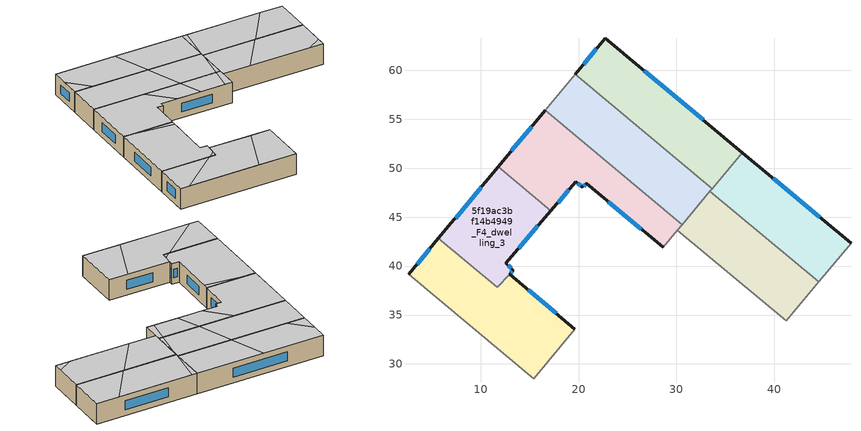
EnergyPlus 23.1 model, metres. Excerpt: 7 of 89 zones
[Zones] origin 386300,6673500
5f19ac3bf14b4949_F4_dwelling_0
 floor to 5f19ac3bf14b4949_F3_dwelling_0 (EU_floor_Construction): 36.72,51.6 33.66,47.92 19.64,59.58 22.71,63.26 z12
 wall outside (EU_wall_Construction): 36.72,51.6 22.71,63.26 19.64,59.58 z12:15
 wall to 5f19ac3bf14b4949_F4_dwelling_1 (EU_wall_Construction): 19.64,59.58 33.66,47.92 z12:15
 wall to 5f19ac3bf14b4949_F4_dwelling_6 (EU_wall_Construction): 33.66,47.92 36.72,51.6 z12:15
 window (EU_Window_Construction): 21.83,62.21 20.52,60.63 / 32.72,54.93 26.71,59.93 z12.86:14.14
 ceiling to 5f19ac3bf14b4949_F5_dwelling_2 (EU_floor_Construction): 27.74,52.84 29.29,57.78 22.71,63.26 21.3,61.58 21.6,57.95 z15
 ceiling to 5f19ac3bf14b4949_F5_dwelling_1 (EU_floor_Construction): 33.66,47.92 36.72,51.6 29.29,57.78 27.74,52.84 z15
 ceiling adiabatic (EU_roof_Construction): 21.6,57.95 21.3,61.58 19.64,59.58 z15
5f19ac3bf14b4949_F4_dwelling_1
 floor to 5f19ac3bf14b4949_F3_dwelling_1 (EU_floor_Construction): 33.66,47.92 30.59,44.24 16.58,55.9 19.64,59.58 z12
 wall to 5f19ac3bf14b4949_F4_dwelling_2 (EU_wall_Construction): 16.58,55.9 30.59,44.24 z12:15
 wall adiabatic (EU_wall_Construction): 19.64,59.58 16.58,55.9 z12:15
 wall to 5f19ac3bf14b4949_F4_dwelling_7 (EU_wall_Construction): 30.59,44.24 33.41,47.62 z12:15
 wall to 5f19ac3bf14b4949_F4_dwelling_6 (EU_wall_Construction): 33.41,47.62 33.66,47.92 z12:15
 ceiling to 5f19ac3bf14b4949_F5_dwelling_1 (EU_floor_Construction): 33.33,47.53 33.66,47.92 27.74,52.84 26.19,47.9 30.1,44.64 z15
 ceiling adiabatic (EU_roof_Construction): 26.19,47.9 27.74,52.84 19.64,59.58 16.58,55.9 z15
 ceiling to 5f19ac3bf14b4949_F5_dwelling_0 (EU_floor_Construction): 30.59,44.24 33.33,47.53 30.1,44.64 z15
5f19ac3bf14b4949_F4_dwelling_2
 floor to 5f19ac3bf14b4949_F3_dwelling_2 (EU_floor_Construction): 30.59,44.24 28.65,41.91 20.8,48.44 20.39,48.06 19.74,48.64 17.17,45.63 11.77,50.13 16.58,55.9 z12
 wall outside (EU_wall_Construction): 17.17,45.63 19.74,48.64 20.39,48.06 20.8,48.44 28.65,41.91 / 16.58,55.9 11.77,50.13 z12:15
 wall to 5f19ac3bf14b4949_F4_dwelling_3 (EU_wall_Construction): 11.77,50.13 17.17,45.63 z12:15
 wall to 5f19ac3bf14b4949_F4_dwelling_8 (EU_wall_Construction): 28.65,41.91 30.09,43.64 z12:15
 wall to 5f19ac3bf14b4949_F4_dwelling_7 (EU_wall_Construction): 30.09,43.64 30.59,44.24 z12:15
 window (EU_Window_Construction): 23.04,46.57 26.41,43.77 / 20.51,48.17 20.68,48.33 / 19.93,48.47 20.21,48.22 / 17.9,46.49 19,47.78 / 15.2,54.25 13.14,51.78 z12.86:14.14
 ceiling to 5f19ac3bf14b4949_F5_dwelling_3 (EU_floor_Construction): 22.51,47.01 22.16,51.25 16.58,55.9 11.84,50.21 12.52,49.5 17.17,45.63 19.74,48.64 20.39,48.06 20.8,48.44 z15
 ceiling to 5f19ac3bf14b4949_F5_dwelling_1 (EU_floor_Construction): 30.1,44.64 26.19,47.9 25.2,44.78 27.82,42.6 z15
 ceiling to 5f19ac3bf14b4949_F5_dwelling_4 (EU_floor_Construction): 12.52,49.5 11.84,50.21 11.77,50.13 z15
 ceiling to 5f19ac3bf14b4949_F5_dwelling_2 (EU_floor_Construction): 25.2,44.78 26.19,47.9 22.16,51.25 22.51,47.01 z15
 ceiling to 5f19ac3bf14b4949_F5_dwelling_0 (EU_floor_Construction): 28.65,41.91 30.59,44.24 30.1,44.64 27.82,42.6 z15
5f19ac3bf14b4949_F4_dwelling_3
 floor to 5f19ac3bf14b4949_F3_dwelling_3 (EU_floor_Construction): 17.17,45.63 12.58,40.28 13.34,39.57 12.97,39.18 11.68,37.83 5.69,42.82 11.77,50.13 z12
 wall outside (EU_wall_Construction): 11.77,50.13 5.69,42.82 / 12.97,39.18 13.34,39.57 12.58,40.28 17.17,45.63 z12:15
 wall to 5f19ac3bf14b4949_F4_dwelling_4 (EU_wall_Construction): 5.69,42.82 11.68,37.83 12.97,39.18 z12:15
 window (EU_Window_Construction): 10.03,48.04 7.43,44.91 / 13.89,41.81 15.86,44.1 / 13.13,39.77 12.8,40.07 / 13.08,39.29 13.24,39.46 z12.86:14.14
 ceiling to 5f19ac3bf14b4949_F5_dwelling_4 (EU_floor_Construction): 13.34,39.57 12.58,40.28 16.75,45.15 12.52,49.5 11.77,50.13 5.69,42.82 11.03,38.38 12.22,38.39 12.97,39.18 z15
 ceiling to 5f19ac3bf14b4949_F5_dwelling_3 (EU_floor_Construction): 16.75,45.15 17.17,45.63 12.52,49.5 z15
 ceiling to 5f19ac3bf14b4949_F5_dwelling_5 (EU_floor_Construction): 11.68,37.83 12.23,38.4 12.22,38.39 11.03,38.38 z15
5f19ac3bf14b4949_F4_dwelling_4
 floor to 5f19ac3bf14b4949_F3_dwelling_4 (EU_floor_Construction): 12.98,39.18 19.62,33.56 15.41,28.5 2.62,39.14 5.69,42.82 11.68,37.83 z12
 wall outside (EU_wall_Construction): 5.69,42.82 2.62,39.14 / 19.62,33.56 12.98,39.18 z12:15
 wall to 5f19ac3bf14b4949_F4_dwelling_10 (EU_wall_Construction): 15.41,28.5 19.62,33.56 z12:15
 wall to 5f19ac3bf14b4949_F4_dwelling_5 (EU_wall_Construction): 2.62,39.14 15.41,28.5 z12:15
 window (EU_Window_Construction): 4.81,41.77 3.5,40.19 / 17.72,35.17 14.87,37.58 z12.86:14.14
 ceiling to 5f19ac3bf14b4949_F5_dwelling_5 (EU_floor_Construction): 17.51,35.34 12.98,39.18 11.68,37.83 11.03,38.38 3.62,38.31 11.3,31.92 z15
 ceiling to 5f19ac3bf14b4949_F5_dwelling_4 (EU_floor_Construction): 11.03,38.38 5.69,42.82 2.62,39.14 3.62,38.31 z15
 ceiling to 5f19ac3bf14b4949_F5_dwelling_6 (EU_floor_Construction): 15.41,28.5 19.62,33.56 17.51,35.34 11.3,31.92 z15
5f19ac3bf14b4949_F4_dwelling_6
 floor to 5f19ac3bf14b4949_F3_dwelling_6 (EU_floor_Construction): 47.84,42.35 44.52,38.38 33.41,47.62 36.72,51.6 z12
 wall outside (EU_wall_Construction): 47.84,42.35 36.72,51.6 z12:15
 wall to 5f19ac3bf14b4949_F4_dwelling_7 (EU_wall_Construction): 33.41,47.62 44.52,38.38 z12:15
 wall adiabatic (EU_wall_Construction): 44.52,38.38 47.84,42.35 z12:15
 window (EU_Window_Construction): 44.66,45 39.9,48.96 z12.86:14.14
 ceiling to 5f19ac3bf14b4949_F5_dwelling_0 (EU_floor_Construction): 45.35,44.42 37.32,51.1 33.42,47.61 39.23,42.78 z15
 ceiling to 5f19ac3bf14b4949_F5_dwelling_11 (EU_floor_Construction): 44.52,38.38 47.84,42.35 45.35,44.42 39.23,42.78 z15
 ceiling to 5f19ac3bf14b4949_F5_dwelling_1 (EU_floor_Construction): 37.32,51.1 36.72,51.6 33.41,47.62 33.42,47.61 z15
5f19ac3bf14b4949_F4_dwelling_7
 floor to 5f19ac3bf14b4949_F3_dwelling_7 (EU_floor_Construction): 44.52,38.38 41.2,34.4 30.09,43.64 33.41,47.62 z12
 wall to 5f19ac3bf14b4949_F4_dwelling_8 (EU_wall_Construction): 30.09,43.64 41.2,34.4 z12:15
 wall adiabatic (EU_wall_Construction): 41.2,34.4 44.52,38.38 z12:15
 ceiling to 5f19ac3bf14b4949_F5_dwelling_11 (EU_floor_Construction): 42.01,35.36 44.52,38.38 39.23,42.78 33.1,41.14 39.55,35.77 z15
 ceiling to 5f19ac3bf14b4949_F5_dwelling_0 (EU_floor_Construction): 39.23,42.78 33.42,47.61 33.33,47.53 30.09,43.64 33.1,41.14 z15
 ceiling to 5f19ac3bf14b4949_F5_dwelling_10 (EU_floor_Construction): 41.2,34.4 42.01,35.36 39.55,35.77 z15
[Building]
EU S2 Campaign: North Axis=0; Terrain=City; Solar Distribution=FullExterior
[Site:Location]
Helsinki-Vantaa.AP: Latitude=60.317; Longitude=24.963; Time Zone=2; Elevation=54.6
[SizingPeriod:WeatherFileDays]
AnnualSizingPeriod: Begin Month=1; Begin Day of Month=1; End Month=12; End Day of Month=31; Day of Week for Start Day=Monday; Use Weather File Daylight Saving Period=No; Use Weather File Rain and Snow Indicators=No
[MATERIAL]
EU_InternalMass_Material: Roughness=MediumRough; Thickness=0.1; Conductivity=1; Density=1800; Specific Heat=900; Thermal Absorptance=0.9; Solar Absorptance=0.7; Visible Absorptance=0.7
[MATERIAL:NOMASS] Roughness=MediumRough; Thermal Absorptance=0.9; Solar Absorptance=0.7; Visible Absorptance=0.7
Name | Thermal Resistance
EU_wall_NoMass | 1.10183
EU_roof_NoMass; EU_floor_NoMass | 1.70606
[WINDOWMATERIAL:SIMPLEGLAZINGSYSTEM]
EU_Window_SimpleGlazing: UFactor=3.11035; Solar Heat Gain Coefficient=0.8; Visible Transmittance=0.8
[CONSTRUCTION]
EU_wall_Construction: EU_wall_NoMass
EU_roof_Construction: EU_roof_NoMass
EU_floor_Construction: EU_floor_NoMass
EU_Window_Construction: EU_Window_SimpleGlazing
EU_InternalMass_Construction: EU_InternalMass_Material
[ZONE] Type=1; Multiplier=1; Ceiling Height=autocalculate; Floor Area=autocalculate; Part of Total Floor Area=Yes
Name | Volume
5f19ac3bf14b4949_F4_dwelling_0 | 262.045
5f19ac3bf14b4949_F4_dwelling_1 | 262.088
5f19ac3bf14b4949_F4_dwelling_2 | 262.053
5f19ac3bf14b4949_F4_dwelling_3 | 205.415
5f19ac3bf14b4949_F4_dwelling_4 | 287.149
5f19ac3bf14b4949_F4_dwelling_6 | 224.637
5f19ac3bf14b4949_F4_dwelling_7 | 224.618
[INTERNALMASS] Construction=EU_InternalMass_Construction
Name | Zone or ZoneList | Surface Area
5f19ac3bf14b4949_F4_dwelling_0_EU_InternalMass | 5f19ac3bf14b4949_F4_dwelling_0 | 87.3484
5f19ac3bf14b4949_F4_dwelling_1_EU_InternalMass | 5f19ac3bf14b4949_F4_dwelling_1 | 87.3625
5f19ac3bf14b4949_F4_dwelling_2_EU_InternalMass | 5f19ac3bf14b4949_F4_dwelling_2 | 87.3516
5f19ac3bf14b4949_F4_dwelling_3_EU_InternalMass | 5f19ac3bf14b4949_F4_dwelling_3 | 68.4717
5f19ac3bf14b4949_F4_dwelling_4_EU_InternalMass | 5f19ac3bf14b4949_F4_dwelling_4 | 95.7172
5f19ac3bf14b4949_F4_dwelling_6_EU_InternalMass | 5f19ac3bf14b4949_F4_dwelling_6 | 74.879
5f19ac3bf14b4949_F4_dwelling_7_EU_InternalMass | 5f19ac3bf14b4949_F4_dwelling_7 | 74.8729
[OTHEREQUIPMENT] Fuel Type=Electricity; Design Level Calculation Method=Watts/Area; Power per Zone Floor Area=1; Fraction Latent=0; Fraction Radiant=0; Fraction Lost=0; Carbon Dioxide Generation Rate=0; EndUse Subcategory=EU_Step8_InternalGains
Name | Zone or ZoneList or Space or SpaceList | Schedule
EU_Step8_InternalGain_5f19ac3bf14b4949_F4_dwelling_0_f000 | 5f19ac3bf14b4949_F4_dwelling_0 | EU_Step8_GainSchedule_5f19ac3bf14b4949_F4_dwelling_0_f000
EU_Step8_InternalGain_5f19ac3bf14b4949_F4_dwelling_1_f000 | 5f19ac3bf14b4949_F4_dwelling_1 | EU_Step8_GainSchedule_5f19ac3bf14b4949_F4_dwelling_1_f000
EU_Step8_InternalGain_5f19ac3bf14b4949_F4_dwelling_2_f000 | 5f19ac3bf14b4949_F4_dwelling_2 | EU_Step8_GainSchedule_5f19ac3bf14b4949_F4_dwelling_2_f000
EU_Step8_InternalGain_5f19ac3bf14b4949_F4_dwelling_3_f000 | 5f19ac3bf14b4949_F4_dwelling_3 | EU_Step8_GainSchedule_5f19ac3bf14b4949_F4_dwelling_3_f000
EU_Step8_InternalGain_5f19ac3bf14b4949_F4_dwelling_4_f000 | 5f19ac3bf14b4949_F4_dwelling_4 | EU_Step8_GainSchedule_5f19ac3bf14b4949_F4_dwelling_4_f000
EU_Step8_InternalGain_5f19ac3bf14b4949_F4_dwelling_6_f000 | 5f19ac3bf14b4949_F4_dwelling_6 | EU_Step8_GainSchedule_5f19ac3bf14b4949_F4_dwelling_6_f000
EU_Step8_InternalGain_5f19ac3bf14b4949_F4_dwelling_7_f000 | 5f19ac3bf14b4949_F4_dwelling_7 | EU_Step8_GainSchedule_5f19ac3bf14b4949_F4_dwelling_7_f000
[ZONEVENTILATION:DESIGNFLOWRATE] Schedule=EU_AlwaysOn; Design Flow Rate Calculation Method=AirChanges/Hour; Air Changes per Hour=0.756316; Ventilation Type=Natural; Fan Pressure Rise=0; Fan Total Efficiency=1; Constant Term Coefficient=1; Temperature Term Coefficient=0; Velocity Term Coefficient=0; Velocity Squared Term Coefficient=0; Minimum Indoor Temperature=-100; Maximum Indoor Temperature=100; Delta Temperature=-100; Minimum Outdoor Temperature=-100; Maximum Outdoor Temperature=100; Maximum Wind Speed=40
Name | Zone or ZoneList or Space or SpaceList
EU_ConstantAir_5f19ac3bf14b4949_F4_dwelling_0 | 5f19ac3bf14b4949_F4_dwelling_0
EU_ConstantAir_5f19ac3bf14b4949_F4_dwelling_1 | 5f19ac3bf14b4949_F4_dwelling_1
EU_ConstantAir_5f19ac3bf14b4949_F4_dwelling_2 | 5f19ac3bf14b4949_F4_dwelling_2
EU_ConstantAir_5f19ac3bf14b4949_F4_dwelling_3 | 5f19ac3bf14b4949_F4_dwelling_3
EU_ConstantAir_5f19ac3bf14b4949_F4_dwelling_4 | 5f19ac3bf14b4949_F4_dwelling_4
EU_ConstantAir_5f19ac3bf14b4949_F4_dwelling_6 | 5f19ac3bf14b4949_F4_dwelling_6
EU_ConstantAir_5f19ac3bf14b4949_F4_dwelling_7 | 5f19ac3bf14b4949_F4_dwelling_7
[HVACTEMPLATE:ZONE:IDEALLOADSAIRSYSTEM] System Availability Schedule=EU_AlwaysOn; Maximum Heating Supply Air Temperature=50; Minimum Cooling Supply Air Temperature=13; Maximum Heating Supply Air Humidity Ratio=0.0156; Minimum Cooling Supply Air Humidity Ratio=0.0077; Heating Limit=NoLimit; Cooling Limit=NoLimit; Heating Availability Schedule=EU_AlwaysOn; Cooling Availability Schedule=EU_CoolingOff; Dehumidification Control Type=ConstantSensibleHeatRatio; Cooling Sensible Heat Ratio=0.7; Dehumidification Setpoint=60; Humidification Control Type=None; Humidification Setpoint=30; Outdoor Air Method=None; Outdoor Air Flow Rate per Person=0.00944; Outdoor Air Flow Rate per Zone Floor Area=0; Outdoor Air Flow Rate per Zone=0; Demand Controlled Ventilation Type=None; Outdoor Air Economizer Type=NoEconomizer; Heat Recovery Type=None; Sensible Heat Recovery Effectiveness=0.7; Latent Heat Recovery Effectiveness=0.65
Name | Template Thermostat
5f19ac3bf14b4949_F4_dwelling_0 | EU_HeatOnly_5f19ac3bf14b4949_F4_dwelling_0
5f19ac3bf14b4949_F4_dwelling_1 | EU_HeatOnly_5f19ac3bf14b4949_F4_dwelling_1
5f19ac3bf14b4949_F4_dwelling_2 | EU_HeatOnly_5f19ac3bf14b4949_F4_dwelling_2
5f19ac3bf14b4949_F4_dwelling_3 | EU_HeatOnly_5f19ac3bf14b4949_F4_dwelling_3
5f19ac3bf14b4949_F4_dwelling_4 | EU_HeatOnly_5f19ac3bf14b4949_F4_dwelling_4
5f19ac3bf14b4949_F4_dwelling_6 | EU_HeatOnly_5f19ac3bf14b4949_F4_dwelling_6
5f19ac3bf14b4949_F4_dwelling_7 | EU_HeatOnly_5f19ac3bf14b4949_F4_dwelling_7
[SIZING:ZONE] Zone Cooling Design Supply Air Temperature Input Method=SupplyAirTemperature; Zone Cooling Design Supply Air Temperature=13; Zone Heating Design Supply Air Temperature Input Method=SupplyAirTemperature; Zone Heating Design Supply Air Temperature=50; Zone Cooling Design Supply Air Humidity Ratio=0.008; Zone Heating Design Supply Air Humidity Ratio=0.008; Cooling Design Air Flow Method=DesignDay; Cooling Design Air Flow Rate=0; Cooling Minimum Air Flow per Zone Floor Area=0.000762; Cooling Minimum Air Flow=0; Cooling Minimum Air Flow Fraction=0.2; Heating Design Air Flow Method=DesignDay; Heating Design Air Flow Rate=0; Heating Maximum Air Flow per Zone Floor Area=0.002032; Heating Maximum Air Flow=0.141576; Heating Maximum Air Flow Fraction=0.3; Account for Dedicated Outdoor Air System=No; Dedicated Outdoor Air System Control Strategy=NeutralSupplyAir; Dedicated Outdoor Air Low Setpoint Temperature for Design=autosize; Dedicated Outdoor Air High Setpoint Temperature for Design=autosize; Zone Load Sizing Method=Sensible Load Only No Latent Load; Zone Latent Cooling Design Supply Air Humidity Ratio Input Method=HumidityRatioDifference; Zone Cooling Design Supply Air Humidity Ratio Difference=0.005; Zone Latent Heating Design Supply Air Humidity Ratio Input Method=HumidityRatioDifference; Zone Humidification Design Supply Air Humidity Ratio Difference=0.005
5f19ac3bf14b4949_F4_dwelling_0; 5f19ac3bf14b4949_F4_dwelling_1; 5f19ac3bf14b4949_F4_dwelling_2; 5f19ac3bf14b4949_F4_dwelling_3; 5f19ac3bf14b4949_F4_dwelling_4; 5f19ac3bf14b4949_F4_dwelling_6; 5f19ac3bf14b4949_F4_dwelling_7
[SCHEDULE:CONSTANT]
Name | Hourly Value
EU_AlwaysOn | 1
EU_CoolingOff | 0
[SCHEDULE:FILE] Column Number=1; Rows to Skip at Top=0; Number of Hours of Data=8760; Column Separator=Comma; Interpolate to Timestep=No; Minutes per Item=60; Adjust Schedule for Daylight Savings=Yes
Name | File
EU_Step8_GainSchedule_5f19ac3bf14b4949_F4_dwelling_0_f000 | ../../schedules/5f19ac3bf14b4949/5f19ac3bf14b4949_F4_dwelling_0_f000_gain.csv
EU_Step8_GainSchedule_5f19ac3bf14b4949_F4_dwelling_1_f000 | ../../schedules/5f19ac3bf14b4949/5f19ac3bf14b4949_F4_dwelling_1_f000_gain.csv
EU_Step8_GainSchedule_5f19ac3bf14b4949_F4_dwelling_2_f000 | ../../schedules/5f19ac3bf14b4949/5f19ac3bf14b4949_F4_dwelling_2_f000_gain.csv
EU_Step8_GainSchedule_5f19ac3bf14b4949_F4_dwelling_3_f000 | ../../schedules/5f19ac3bf14b4949/5f19ac3bf14b4949_F4_dwelling_3_f000_gain.csv
EU_Step8_GainSchedule_5f19ac3bf14b4949_F4_dwelling_4_f000 | ../../schedules/5f19ac3bf14b4949/5f19ac3bf14b4949_F4_dwelling_4_f000_gain.csv
EU_Step8_GainSchedule_5f19ac3bf14b4949_F4_dwelling_6_f000 | ../../schedules/5f19ac3bf14b4949/5f19ac3bf14b4949_F4_dwelling_6_f000_gain.csv
EU_Step8_GainSchedule_5f19ac3bf14b4949_F4_dwelling_7_f000 | ../../schedules/5f19ac3bf14b4949/5f19ac3bf14b4949_F4_dwelling_7_f000_gain.csv
